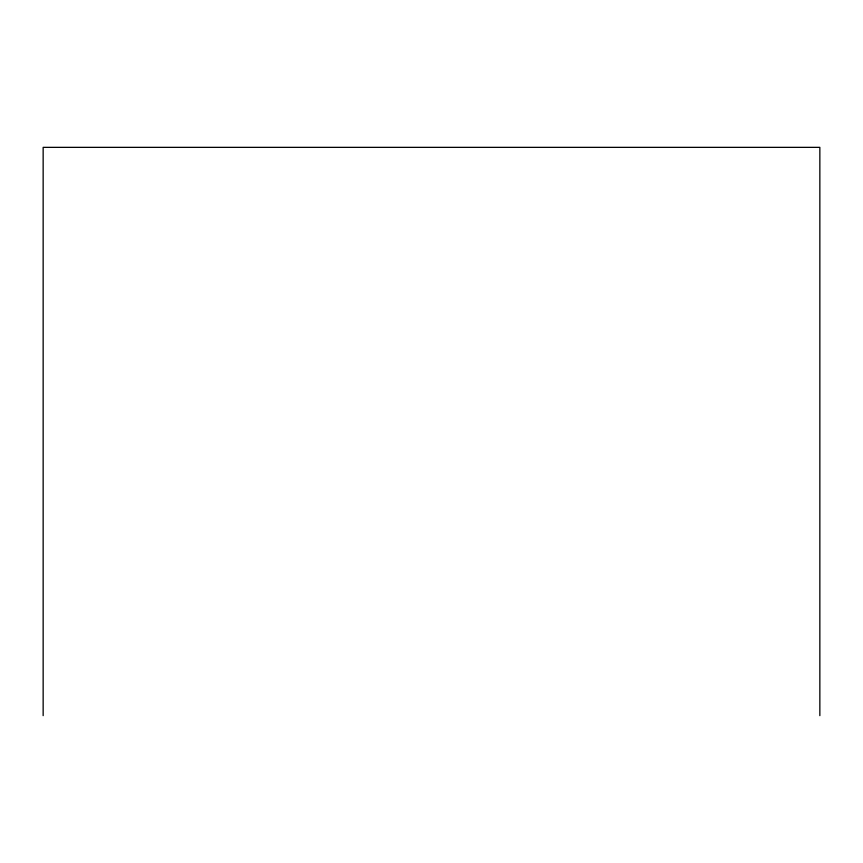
<?xml version="1.0" encoding="UTF-8"?>
<svg xmlns="http://www.w3.org/2000/svg" width="863" height="863" viewBox="0 0 863 863"><rect width="100%" height="100%" fill="white"/><g stroke="black" fill="none" stroke-linecap="round" stroke-linejoin="round"><path stroke-width="1.29" d="M819.85 715.643L819.85 147.357L43.15 147.357L43.15 715.643"/></g></svg>
